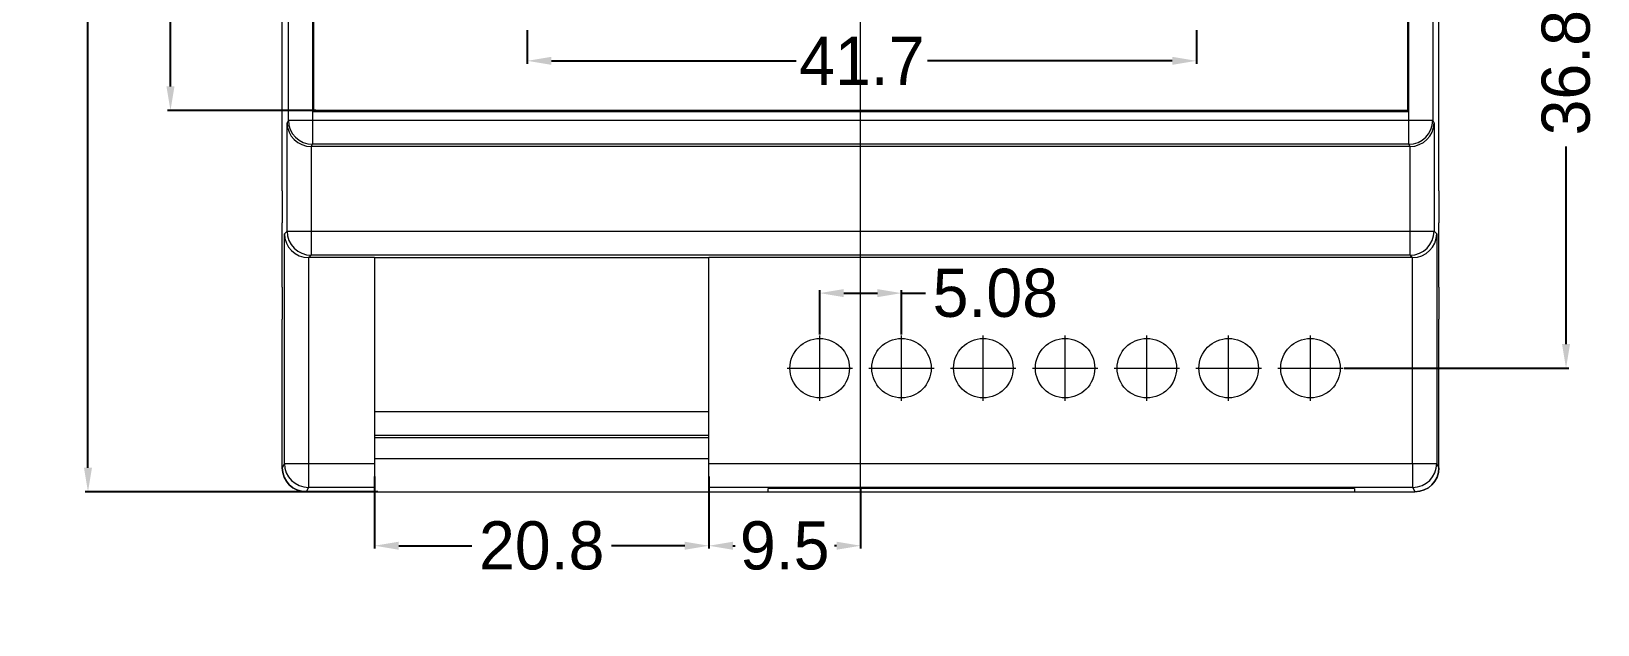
# Model space of a CAD drawing. Header units: millimetres. Extents: x 0 to 857, y 0 to 590.
# Drawn here: x 486.8 to 584.3, y 415.2 to 452.2 of the extents above; entities that cross this region are included whole.
import ezdxf
from ezdxf.lldxf.tags import DXFTag

# ---------------------------------------------------------------- set-up
doc = ezdxf.new("R2010")
doc.units = ezdxf.units.MM
doc.header["$MEASUREMENT"] = 0
doc.layers.get('0').update_dxf_attribs({"linetype": 'CONTINUOUS'})
doc.layers.get('Defpoints').update_dxf_attribs({"linetype": 'CONTINUOUS'})
doc.layers.add('13', color=7, linetype='CONTINUOUS')
doc.layers.add('3', color=7, linetype='CONTINUOUS')
tags = doc.linetypes.add('CENTER', pattern=[47.5, 22, -8.5, 8.5, -8.5]).pattern_tags.tags
tags[10:11] = [DXFTag(74, 4), DXFTag(75, 0), DXFTag(340, '0'), DXFTag(46, 0.0), DXFTag(50, 0.0), DXFTag(44, 0.0), DXFTag(45, 0.0)]
tags[8:9] = [DXFTag(74, 4), DXFTag(75, 0), DXFTag(340, '0'), DXFTag(46, 0.0), DXFTag(50, 0.0), DXFTag(44, 0.0), DXFTag(45, 0.0)]
tags[6:7] = [DXFTag(74, 4), DXFTag(75, 0), DXFTag(340, '0'), DXFTag(46, 0.0), DXFTag(50, 0.0), DXFTag(44, 0.0), DXFTag(45, 0.0)]
tags[4:5] = [DXFTag(74, 4), DXFTag(75, 0), DXFTag(340, '0'), DXFTag(46, 0.0), DXFTag(50, 0.0), DXFTag(44, 0.0), DXFTag(45, 0.0)]
doc.dimstyles.get("Standard").update_dxf_attribs({"dimtxt": 3, "dimasz": 1.5, "dimexe": 0.18, "dimexo": 0.0625, "dimgap": 0.09, "dimtad": 0, "dimdec": 1, "dimzin": 0, "dimdsep": 46, "dimtxsty": 'Standard', "dimcen": 0.09, "dimclrd": 3, "dimclre": 3, "dimclrt": 3, "dimadec": 0, "dimazin": 0, "dimtfac": 1, "dimtdec": 4, "dimtofl": 0, "dimtmove": 0, "dimatfit": 3, "dimfxl": 1, "dimtolj": 1, "dimtzin": 0, "dimarcsym": 0})

# ---------------------------------------------------------------- blocks, each defined once
blk = doc.blocks.new('*D2')
at = {"color": 3, "lineweight": -2}
for p, q in [((504.118, 512.508), (490.133, 512.508)), ((490.313, 511.008), (490.313, 471.135)), ((490.313, 425.008), (490.313, 465.955)), ((508.352, 423.508), (490.133, 423.508))]:
    blk.add_line(p, q, dxfattribs=at)
at = {"color": 3, "lineweight": 18}
for points in [[(490.063, 511.008), (490.563, 511.008), (490.313, 512.508)], [(490.063, 425.008), (490.563, 425.008), (490.313, 423.508)]]:
    blk.add_solid(points, dxfattribs=at)
at = {"layer": 'Defpoints', "color": 0, "lineweight": 18}
for p in [(504.18, 512.508), (490.313, 423.508), (508.414, 423.508)]:
    blk.add_point(p, dxfattribs=at)
at = {"color": 3, "lineweight": 18, "insert": (490.313, 468.545), "char_height": 3, "attachment_point": 5, "rotation": 90}
blk.add_mtext('\\A1;89', dxfattribs=at)
blk = doc.blocks.new('*D3')
at = {"color": 3, "lineweight": -2}
for p, q in [((508.155, 424.468), (508.155, 419.97)), ((528.955, 424.468), (528.955, 419.97)), ((509.655, 420.15), (514.215, 420.15)), ((527.455, 420.15), (522.895, 420.15))]:
    blk.add_line(p, q, dxfattribs=at)
at = {"color": 3, "lineweight": 18}
for points in [[(509.655, 420.4), (509.655, 419.9), (508.155, 420.15)], [(527.455, 420.4), (527.455, 419.9), (528.955, 420.15)]]:
    blk.add_solid(points, dxfattribs=at)
at = {"layer": 'Defpoints', "color": 0, "lineweight": 18}
for p in [(508.155, 424.531), (528.955, 424.531), (528.955, 420.15)]:
    blk.add_point(p, dxfattribs=at)
at = {"color": 3, "lineweight": 18, "insert": (518.555, 420.15), "char_height": 3, "attachment_point": 5}
blk.add_mtext('\\A1;20.8', dxfattribs=at)
blk = doc.blocks.new('*D4')
at = {"color": 3, "lineweight": -2}
for p, q in [((538.405, 423.718), (538.405, 419.97)), ((528.955, 422.157), (528.955, 419.97)), ((530.455, 420.15), (530.59, 420.15)), ((536.905, 420.15), (536.77, 420.15))]:
    blk.add_line(p, q, dxfattribs=at)
at = {"color": 3, "lineweight": 18}
for points in [[(530.455, 420.4), (530.455, 419.9), (528.955, 420.15)], [(536.905, 420.4), (536.905, 419.9), (538.405, 420.15)]]:
    blk.add_solid(points, dxfattribs=at)
at = {"layer": 'Defpoints', "color": 0, "lineweight": 18}
for p in [(538.405, 423.781), (528.955, 422.219), (538.405, 420.15)]:
    blk.add_point(p, dxfattribs=at)
at = {"color": 3, "lineweight": 18, "insert": (533.68, 420.15), "char_height": 3, "attachment_point": 5}
blk.add_mtext('\\A1;9.5', dxfattribs=at)
blk = doc.blocks.new('*D6')
at = {"color": 3, "lineweight": -2}
for p, q in [((504.502, 490.258), (495.268, 490.258)), ((495.448, 488.758), (495.448, 471.006)), ((495.448, 448.758), (495.448, 465.826)), ((504.502, 447.258), (495.268, 447.258))]:
    blk.add_line(p, q, dxfattribs=at)
at = {"color": 3, "lineweight": 18}
for points in [[(495.198, 488.758), (495.698, 488.758), (495.448, 490.258)], [(495.198, 448.758), (495.698, 448.758), (495.448, 447.258)]]:
    blk.add_solid(points, dxfattribs=at)
at = {"layer": 'Defpoints', "color": 0, "lineweight": 18}
for p in [(504.565, 490.258), (495.448, 447.258), (504.565, 447.258)]:
    blk.add_point(p, dxfattribs=at)
at = {"color": 3, "lineweight": 18, "insert": (495.448, 468.416), "char_height": 3, "attachment_point": 5, "rotation": 90}
blk.add_mtext('\\A1;43', dxfattribs=at)
blk = doc.blocks.new('*D8')
at = {"color": 3, "lineweight": -2}
for p, q in [((577.039, 468.008), (582.495, 468.008)), ((582.315, 466.508), (582.315, 454.198)), ((582.315, 432.708), (582.315, 445.018)), ((568.503, 431.208), (582.495, 431.208))]:
    blk.add_line(p, q, dxfattribs=at)
at = {"color": 3, "lineweight": 18}
for points in [[(582.065, 466.508), (582.565, 466.508), (582.315, 468.008)], [(582.065, 432.708), (582.565, 432.708), (582.315, 431.208)]]:
    blk.add_solid(points, dxfattribs=at)
at = {"layer": 'Defpoints', "color": 0, "lineweight": 18}
for p in [(576.976, 468.008), (568.44, 431.208), (582.315, 431.208)]:
    blk.add_point(p, dxfattribs=at)
at = {"color": 3, "lineweight": 18, "insert": (582.315, 449.608), "char_height": 3, "attachment_point": 5, "rotation": 90}
blk.add_mtext('\\A1;36.8', dxfattribs=at)
blk = doc.blocks.new('*D17')
at = {"color": 3, "lineweight": -2}
for p, q in [((517.655, 452.246), (517.655, 450.167)), ((559.305, 452.246), (559.305, 450.167)), ((519.155, 450.347), (534.39, 450.347)), ((557.805, 450.347), (542.57, 450.347))]:
    blk.add_line(p, q, dxfattribs=at)
at = {"color": 3, "lineweight": 18}
for points in [[(519.155, 450.597), (519.155, 450.097), (517.655, 450.347)], [(557.805, 450.597), (557.805, 450.097), (559.305, 450.347)]]:
    blk.add_solid(points, dxfattribs=at)
at = {"layer": 'Defpoints', "color": 0, "lineweight": 18}
for p in [(517.655, 452.308), (559.305, 452.308), (559.305, 450.347)]:
    blk.add_point(p, dxfattribs=at)
at = {"color": 3, "lineweight": 18, "insert": (538.48, 450.347), "char_height": 3, "attachment_point": 5}
blk.add_mtext('\\A1;41.7', dxfattribs=at)
blk = doc.blocks.new('*D20')
at = {"color": 3, "lineweight": -2}
for p, q in [((535.86, 433.306), (535.86, 436.061)), ((537.36, 435.881), (539.451, 435.881)), ((540.951, 433.306), (540.951, 436.061)), ((540.951, 435.881), (542.451, 435.881))]:
    blk.add_line(p, q, dxfattribs=at)
at = {"color": 3, "lineweight": 18}
for points in [[(537.36, 436.131), (537.36, 435.631), (535.86, 435.881)], [(539.451, 436.131), (539.451, 435.631), (540.951, 435.881)]]:
    blk.add_solid(points, dxfattribs=at)
at = {"layer": 'Defpoints', "color": 0, "lineweight": 18}
for p in [(540.951, 435.881), (535.86, 433.243), (540.951, 433.243)]:
    blk.add_point(p, dxfattribs=at)
at = {"color": 3, "lineweight": 18, "insert": (546.791, 435.881), "char_height": 3, "attachment_point": 5}
blk.add_mtext('\\A1;5.08', dxfattribs=at)
blk = doc.blocks.new('*D25')
at = {"color": 3, "lineweight": -2}
for p, q in [((519.703, 486.092), (518.707, 484.971)), ((514.965, 480.858), (515.145, 480.858)), ((515.055, 480.768), (515.055, 480.948))]:
    blk.add_line(p, q, dxfattribs=at)
at = {"color": 3, "lineweight": 18}
blk.add_solid([(518.52, 485.137), (518.894, 484.805), (517.711, 483.849)], dxfattribs=at)
at = {"layer": 'Defpoints', "color": 0, "lineweight": 18}
for p in [(517.711, 483.849), (512.4, 477.867)]:
    blk.add_point(p, dxfattribs=at)
at = {"color": 3, "lineweight": 18, "insert": (521.423, 488.029), "char_height": 3, "attachment_point": 5, "rotation": 48.39623}
blk.add_mtext('\\A1;∅8', dxfattribs=at)
blk = doc.blocks.new('*D26')
at = {"color": 3, "lineweight": -2}
for p, q in [((507.446, 477.616), (508.063, 476.249)), ((511.355, 468.868), (511.355, 469.048)), ((511.265, 468.958), (511.445, 468.958))]:
    blk.add_line(p, q, dxfattribs=at)
at = {"color": 3, "lineweight": 18}
blk.add_solid([(508.291, 476.352), (507.836, 476.146), (508.681, 474.882)], dxfattribs=at)
at = {"layer": 'Defpoints', "color": 0, "lineweight": 18}
for p in [(508.681, 474.882), (514.03, 463.034)]:
    blk.add_point(p, dxfattribs=at)
at = {"color": 3, "lineweight": 18, "insert": (505.969, 480.888), "char_height": 3, "attachment_point": 5, "rotation": 294.29883}
blk.add_mtext('\\A1;∅13', dxfattribs=at)
blk = doc.blocks.new('*D27')
at = {"color": 3, "lineweight": -2}
for p, q in [((519.315, 473.458), (519.495, 473.458)), ((519.405, 473.368), (519.405, 473.548)), ((522.591, 466.961), (520.946, 470.315))]:
    blk.add_line(p, q, dxfattribs=at)
at = {"color": 3, "lineweight": 18}
blk.add_solid([(521.171, 470.426), (520.722, 470.205), (520.286, 471.662)], dxfattribs=at)
at = {"layer": 'Defpoints', "color": 0, "lineweight": 18}
for p in [(518.525, 475.254), (520.286, 471.662)]:
    blk.add_point(p, dxfattribs=at)
at = {"color": 3, "lineweight": 18, "insert": (523.731, 464.636), "char_height": 3, "attachment_point": 5, "rotation": 296.11929}
blk.add_mtext('\\A1;∅4', dxfattribs=at)

msp = doc.modelspace()

# ---------------------------------------------------------------- linework, layer by layer
at = {"layer": '13', "color": 1, "linetype": 'CENTER', "lineweight": 18, "ltscale": 0.288}
msp.add_line((538.405, 423.508), (538.405, 512.508), dxfattribs=at)
at = {"layer": '13', "color": 7, "linetype": 'Continuous', "lineweight": 18}
for p, q in [((502.405, 442.458), (502.405, 472.858)), ((574.405, 442.458), (574.405, 464.658)), ((502.405, 425.008), (502.405, 434.058)), ((574.405, 425.008), (574.405, 434.058)), ((508.156, 428.516), (528.955, 428.516)), ((508.156, 425.578), (528.956, 425.578)), ((503.905, 423.508), (572.906, 423.508))]:
    msp.add_line(p, q, dxfattribs=at)
for points in [[(508.156, 427.032), (508.572, 427.032), (508.988, 427.032), (509.404, 427.032), (509.82, 427.032), (510.236, 427.032), (510.652, 427.032), (511.068, 427.032), (511.484, 427.032), (511.9, 427.032), (512.316, 427.032), (512.732, 427.032), (513.148, 427.032), (513.564, 427.032), (513.98, 427.032), (514.396, 427.032), (514.812, 427.032), (515.228, 427.032), (515.644, 427.032), (516.06, 427.032), (516.476, 427.032), (516.892, 427.032), (517.308, 427.032), (517.724, 427.032), (518.14, 427.032), (518.556, 427.032), (518.972, 427.032), (519.388, 427.032), (519.804, 427.032), (520.22, 427.032), (520.636, 427.032), (521.052, 427.032), (521.468, 427.032), (521.884, 427.032), (522.3, 427.032), (522.716, 427.032), (523.132, 427.032), (523.548, 427.032), (523.964, 427.032), (524.38, 427.032), (524.796, 427.032), (525.212, 427.032), (525.628, 427.032), (526.044, 427.032), (526.46, 427.032), (526.876, 427.032), (527.292, 427.032), (527.708, 427.032), (528.124, 427.032), (528.54, 427.032), (528.956, 427.032)], [(508.156, 426.892), (508.572, 426.892), (508.988, 426.892), (509.404, 426.892), (509.82, 426.892), (510.236, 426.892), (510.652, 426.892), (511.068, 426.892), (511.484, 426.892), (511.9, 426.892), (512.316, 426.892), (512.732, 426.892), (513.148, 426.892), (513.564, 426.892), (513.98, 426.892), (514.396, 426.892), (514.812, 426.892), (515.228, 426.892), (515.644, 426.892), (516.06, 426.892), (516.476, 426.892), (516.892, 426.892), (517.308, 426.892), (517.724, 426.892), (518.14, 426.892), (518.556, 426.892), (518.972, 426.892), (519.388, 426.892), (519.804, 426.892), (520.22, 426.892), (520.636, 426.892), (521.052, 426.892), (521.468, 426.892), (521.884, 426.892), (522.3, 426.892), (522.716, 426.892), (523.132, 426.892), (523.548, 426.892), (523.964, 426.892), (524.38, 426.892), (524.796, 426.892), (525.212, 426.892), (525.628, 426.892), (526.044, 426.892), (526.46, 426.892), (526.876, 426.892), (527.292, 426.892), (527.708, 426.892), (528.124, 426.892), (528.54, 426.892), (528.956, 426.892)]]:
    msp.add_lwpolyline(points, dxfattribs=at)
msp.add_ellipse((503.906, 425.008, 0), major_axis=(1.061, 1.061), ratio=0.999763, start_param=2.35631, end_param=3.92687, dxfattribs=at)
at = {"layer": '13', "color": 7, "linetype": 'Continuous', "lineweight": 18, "extrusion": (0, 0, -1)}
msp.add_ellipse((572.905, 425.008), major_axis=(-1.061, 1.061), ratio=0.999763, start_param=2.356313, end_param=3.92687, dxfattribs=at)
at = {"layer": '3', "color": 7, "linetype": 'Continuous', "lineweight": 18}
for p, q in [((502.405, 442.258), (502.405, 493.758)), ((574.405, 442.258), (574.405, 493.758)), ((504.279, 490.337), (504.279, 447.179)), ((504.358, 490.258), (504.358, 447.258)), ((572.453, 490.258), (572.453, 447.258)), ((572.531, 447.179), (572.531, 490.337)), ((504.358, 447.258), (504.279, 447.179)), ((572.528, 447.179), (504.282, 447.179)), ((572.453, 447.258), (504.358, 447.258)), ((572.453, 447.258), (572.531, 447.179)), ((572.599, 445.008), (504.212, 445.008)), ((502.405, 442.258), (502.405, 440.258)), ((574.405, 442.258), (574.405, 440.258)), ((502.405, 436.258), (502.405, 440.258)), ((574.405, 436.258), (574.405, 440.258)), ((508.155, 438.091), (504.045, 438.091)), ((508.155, 438.091), (508.155, 425.281)), ((528.955, 438.074), (508.155, 438.074)), ((572.766, 438.091), (528.955, 438.091)), ((528.955, 425.281), (528.955, 438.091)), ((502.405, 436.258), (502.405, 434.258)), ((574.405, 436.258), (574.405, 434.258)), ((502.405, 425.008), (502.405, 434.258)), ((574.405, 425.008), (574.405, 434.258)), ((508.155, 425.281), (508.155, 423.781)), ((528.955, 423.781), (528.955, 425.281)), ((508.155, 423.508), (503.905, 423.508)), ((508.155, 423.781), (508.155, 423.508)), ((528.955, 423.508), (528.955, 423.781)), ((528.955, 423.508), (532.655, 423.508)), ((569.155, 423.719), (532.655, 423.719)), ((532.655, 423.508), (532.655, 423.719)), ((569.155, 423.719), (569.155, 423.508)), ((569.155, 423.508), (572.906, 423.508))]:
    msp.add_line(p, q, dxfattribs=at)
at = {"layer": '3', "color": 7, "linetype": 'Continuous', "lineweight": 13}
for p, q in [((502.791, 446.648), (502.791, 490.868)), ((574.02, 490.868), (574.02, 446.648)), ((502.791, 446.648), (502.708, 446.482)), ((502.791, 446.648), (504.288, 446.648)), ((504.288, 446.648), (572.523, 446.648)), ((504.291, 446.648), (504.291, 445.148)), ((572.52, 445.148), (572.52, 446.648)), ((572.523, 446.648), (574.02, 446.648)), ((574.102, 446.482), (574.02, 446.648)), ((502.708, 439.745), (502.708, 446.482)), ((574.102, 446.482), (574.102, 439.745)), ((572.52, 445.148), (504.291, 445.148)), ((502.708, 439.745), (502.542, 439.578)), ((502.708, 439.745), (504.21, 439.745)), ((504.208, 439.745), (504.208, 438.245)), ((504.21, 439.745), (572.601, 439.745)), ((572.603, 438.245), (572.603, 439.745)), ((574.269, 439.578), (574.102, 439.745)), ((502.542, 425.281), (502.542, 439.578)), ((574.269, 439.578), (574.269, 425.281)), ((572.603, 438.245), (504.208, 438.245)), ((502.542, 425.281), (502.405, 425.008)), ((502.542, 425.281), (504.042, 425.281)), ((504.042, 425.281), (508.155, 425.281)), ((504.042, 425.281), (504.042, 423.781)), ((528.955, 425.281), (572.769, 425.281)), ((572.769, 425.281), (574.269, 425.281)), ((572.769, 423.781), (572.769, 425.281)), ((574.405, 425.008), (574.269, 425.281)), ((503.905, 423.508), (504.042, 423.781)), ((508.155, 423.781), (504.042, 423.781)), ((572.769, 423.781), (528.955, 423.781)), ((572.769, 423.781), (572.906, 423.508))]:
    msp.add_line(p, q, dxfattribs=at)
at = {"layer": '3', "color": 1, "linetype": 'CENTER', "lineweight": 18, "ltscale": 0.074}
for p, q in [((535.86, 429.173), (535.86, 433.243)), ((540.951, 429.173), (540.951, 433.243)), ((546.042, 429.173), (546.042, 433.243)), ((551.133, 429.173), (551.133, 433.243)), ((556.224, 429.173), (556.224, 433.243)), ((561.315, 429.173), (561.315, 433.243)), ((566.405, 429.173), (566.405, 433.243)), ((533.825, 431.208), (537.895, 431.208)), ((538.916, 431.208), (542.986, 431.208)), ((544.007, 431.208), (548.077, 431.208)), ((549.098, 431.208), (553.168, 431.208)), ((554.189, 431.208), (558.259, 431.208)), ((559.28, 431.208), (563.35, 431.208)), ((564.37, 431.208), (568.44, 431.208))]:
    msp.add_line(p, q, dxfattribs=at)
at = {"layer": '3', "color": 7, "linetype": 'Continuous', "lineweight": 18}
for points in [[(504.282, 447.179), (504.283, 447.169), (504.283, 447.158), (504.283, 447.148), (504.283, 447.137), (504.283, 447.126), (504.283, 447.116), (504.283, 447.105), (504.283, 447.094), (504.283, 447.084), (504.284, 447.073), (504.284, 447.062), (504.284, 447.052), (504.284, 447.041), (504.284, 447.031), (504.284, 447.02), (504.284, 447.009), (504.284, 446.999), (504.284, 446.988), (504.284, 446.977), (504.285, 446.967), (504.285, 446.956), (504.285, 446.946), (504.285, 446.935), (504.285, 446.924), (504.285, 446.914), (504.285, 446.903), (504.285, 446.892), (504.285, 446.882), (504.286, 446.871), (504.286, 446.861), (504.286, 446.85), (504.286, 446.839), (504.286, 446.829), (504.286, 446.818), (504.286, 446.807), (504.286, 446.797), (504.286, 446.786), (504.287, 446.775), (504.287, 446.765), (504.287, 446.754), (504.287, 446.744), (504.287, 446.733), (504.287, 446.722), (504.287, 446.712), (504.287, 446.701), (504.287, 446.69), (504.288, 446.68), (504.288, 446.669), (504.288, 446.659), (504.288, 446.648)], [(572.523, 446.648), (572.523, 446.659), (572.523, 446.669), (572.523, 446.68), (572.523, 446.69), (572.524, 446.701), (572.524, 446.712), (572.524, 446.722), (572.524, 446.733), (572.524, 446.744), (572.524, 446.754), (572.524, 446.765), (572.524, 446.775), (572.524, 446.786), (572.525, 446.797), (572.525, 446.807), (572.525, 446.818), (572.525, 446.829), (572.525, 446.839), (572.525, 446.85), (572.525, 446.861), (572.525, 446.871), (572.525, 446.882), (572.525, 446.892), (572.526, 446.903), (572.526, 446.914), (572.526, 446.924), (572.526, 446.935), (572.526, 446.946), (572.526, 446.956), (572.526, 446.967), (572.526, 446.977), (572.526, 446.988), (572.527, 446.999), (572.527, 447.009), (572.527, 447.02), (572.527, 447.031), (572.527, 447.041), (572.527, 447.052), (572.527, 447.062), (572.527, 447.073), (572.527, 447.084), (572.528, 447.094), (572.528, 447.105), (572.528, 447.116), (572.528, 447.126), (572.528, 447.137), (572.528, 447.148), (572.528, 447.158), (572.528, 447.169), (572.528, 447.179)], [(504.212, 445.008), (504.213, 445.011), (504.215, 445.014), (504.217, 445.016), (504.218, 445.019), (504.22, 445.022), (504.221, 445.025), (504.223, 445.028), (504.224, 445.03), (504.226, 445.033), (504.228, 445.036), (504.229, 445.039), (504.231, 445.042), (504.232, 445.045), (504.234, 445.047), (504.236, 445.05), (504.237, 445.053), (504.239, 445.056), (504.24, 445.059), (504.242, 445.061), (504.244, 445.064), (504.245, 445.067), (504.247, 445.07), (504.248, 445.073), (504.25, 445.075), (504.251, 445.078), (504.253, 445.081), (504.255, 445.084), (504.256, 445.087), (504.258, 445.089), (504.259, 445.092), (504.261, 445.095), (504.263, 445.098), (504.264, 445.101), (504.266, 445.103), (504.267, 445.106), (504.269, 445.109), (504.271, 445.112), (504.272, 445.115), (504.274, 445.117), (504.275, 445.12), (504.277, 445.123), (504.278, 445.126), (504.28, 445.129), (504.282, 445.131), (504.283, 445.134), (504.285, 445.137), (504.286, 445.14), (504.288, 445.143), (504.29, 445.145), (504.291, 445.148)], [(572.52, 445.148), (572.521, 445.145), (572.523, 445.143), (572.524, 445.14), (572.526, 445.137), (572.528, 445.134), (572.529, 445.131), (572.531, 445.129), (572.532, 445.126), (572.534, 445.123), (572.536, 445.12), (572.537, 445.117), (572.539, 445.115), (572.54, 445.112), (572.542, 445.109), (572.543, 445.106), (572.545, 445.103), (572.547, 445.101), (572.548, 445.098), (572.55, 445.095), (572.551, 445.092), (572.553, 445.089), (572.555, 445.087), (572.556, 445.084), (572.558, 445.081), (572.559, 445.078), (572.561, 445.075), (572.563, 445.073), (572.564, 445.07), (572.566, 445.067), (572.567, 445.064), (572.569, 445.061), (572.57, 445.059), (572.572, 445.056), (572.574, 445.053), (572.575, 445.05), (572.577, 445.047), (572.578, 445.045), (572.58, 445.042), (572.582, 445.039), (572.583, 445.036), (572.585, 445.033), (572.586, 445.03), (572.588, 445.028), (572.59, 445.025), (572.591, 445.022), (572.593, 445.019), (572.594, 445.016), (572.596, 445.014), (572.597, 445.011), (572.599, 445.008)], [(504.045, 438.091), (504.048, 438.094), (504.051, 438.098), (504.055, 438.101), (504.058, 438.104), (504.061, 438.107), (504.064, 438.11), (504.068, 438.113), (504.071, 438.116), (504.074, 438.119), (504.078, 438.122), (504.081, 438.125), (504.084, 438.128), (504.087, 438.131), (504.091, 438.134), (504.094, 438.138), (504.097, 438.141), (504.1, 438.144), (504.104, 438.147), (504.107, 438.15), (504.11, 438.153), (504.113, 438.156), (504.117, 438.159), (504.12, 438.162), (504.123, 438.165), (504.127, 438.168), (504.13, 438.171), (504.133, 438.174), (504.136, 438.177), (504.14, 438.181), (504.143, 438.184), (504.146, 438.187), (504.149, 438.19), (504.153, 438.193), (504.156, 438.196), (504.159, 438.199), (504.163, 438.202), (504.166, 438.205), (504.169, 438.208), (504.172, 438.211), (504.176, 438.214), (504.179, 438.217), (504.182, 438.22), (504.185, 438.224), (504.189, 438.227), (504.192, 438.23), (504.195, 438.233), (504.198, 438.236), (504.202, 438.239), (504.205, 438.242), (504.208, 438.245)], [(572.603, 438.245), (572.606, 438.242), (572.609, 438.239), (572.612, 438.236), (572.616, 438.233), (572.619, 438.23), (572.622, 438.227), (572.625, 438.224), (572.629, 438.22), (572.632, 438.217), (572.635, 438.214), (572.638, 438.211), (572.642, 438.208), (572.645, 438.205), (572.648, 438.202), (572.652, 438.199), (572.655, 438.196), (572.658, 438.193), (572.661, 438.19), (572.665, 438.187), (572.668, 438.184), (572.671, 438.181), (572.674, 438.177), (572.678, 438.174), (572.681, 438.171), (572.684, 438.168), (572.688, 438.165), (572.691, 438.162), (572.694, 438.159), (572.697, 438.156), (572.701, 438.153), (572.704, 438.15), (572.707, 438.147), (572.71, 438.144), (572.714, 438.141), (572.717, 438.138), (572.72, 438.134), (572.724, 438.131), (572.727, 438.128), (572.73, 438.125), (572.733, 438.122), (572.737, 438.119), (572.74, 438.116), (572.743, 438.113), (572.746, 438.11), (572.75, 438.107), (572.753, 438.104), (572.756, 438.101), (572.759, 438.098), (572.763, 438.094), (572.766, 438.091)]]:
    msp.add_lwpolyline(points, dxfattribs=at)
at = {"layer": '3', "color": 7, "linetype": 'Continuous', "lineweight": 13}
for points in [[(504.212, 445.008), (504.212, 444.903), (504.212, 444.798), (504.212, 444.692), (504.212, 444.587), (504.212, 444.482), (504.212, 444.376), (504.211, 444.271), (504.211, 444.166), (504.211, 444.061), (504.211, 443.955), (504.211, 443.85), (504.211, 443.745), (504.211, 443.64), (504.211, 443.534), (504.211, 443.429), (504.211, 443.324), (504.211, 443.219), (504.211, 443.113), (504.211, 443.008), (504.211, 442.903), (504.211, 442.798), (504.211, 442.692), (504.211, 442.587), (504.211, 442.482), (504.211, 442.377), (504.211, 442.271), (504.211, 442.166), (504.211, 442.061), (504.211, 441.955), (504.211, 441.85), (504.21, 441.745), (504.21, 441.64), (504.21, 441.534), (504.21, 441.429), (504.21, 441.324), (504.21, 441.219), (504.21, 441.113), (504.21, 441.008), (504.21, 440.903), (504.21, 440.798), (504.21, 440.692), (504.21, 440.587), (504.21, 440.482), (504.21, 440.377), (504.21, 440.271), (504.21, 440.166), (504.21, 440.061), (504.21, 439.956), (504.21, 439.85), (504.21, 439.745)], [(572.599, 445.008), (572.599, 444.903), (572.599, 444.798), (572.599, 444.692), (572.599, 444.587), (572.599, 444.482), (572.599, 444.376), (572.599, 444.271), (572.599, 444.166), (572.599, 444.061), (572.599, 443.955), (572.6, 443.85), (572.6, 443.745), (572.6, 443.64), (572.6, 443.534), (572.6, 443.429), (572.6, 443.324), (572.6, 443.219), (572.6, 443.113), (572.6, 443.008), (572.6, 442.903), (572.6, 442.798), (572.6, 442.692), (572.6, 442.587), (572.6, 442.482), (572.6, 442.377), (572.6, 442.271), (572.6, 442.166), (572.6, 442.061), (572.6, 441.955), (572.6, 441.85), (572.6, 441.745), (572.6, 441.64), (572.6, 441.534), (572.6, 441.429), (572.601, 441.324), (572.601, 441.219), (572.601, 441.113), (572.601, 441.008), (572.601, 440.903), (572.601, 440.798), (572.601, 440.692), (572.601, 440.587), (572.601, 440.482), (572.601, 440.377), (572.601, 440.271), (572.601, 440.166), (572.601, 440.061), (572.601, 439.956), (572.601, 439.85), (572.601, 439.745)], [(504.045, 438.091), (504.045, 437.835), (504.045, 437.579), (504.045, 437.323), (504.045, 437.067), (504.045, 436.81), (504.045, 436.554), (504.045, 436.298), (504.045, 436.042), (504.044, 435.785), (504.044, 435.529), (504.044, 435.273), (504.044, 435.017), (504.044, 434.761), (504.044, 434.504), (504.044, 434.248), (504.044, 433.992), (504.044, 433.736), (504.044, 433.48), (504.044, 433.223), (504.044, 432.967), (504.044, 432.711), (504.044, 432.455), (504.044, 432.198), (504.044, 431.942), (504.044, 431.686), (504.044, 431.43), (504.044, 431.174), (504.044, 430.917), (504.044, 430.661), (504.044, 430.405), (504.044, 430.149), (504.044, 429.892), (504.044, 429.636), (504.044, 429.38), (504.044, 429.124), (504.044, 428.868), (504.044, 428.611), (504.043, 428.355), (504.043, 428.099), (504.043, 427.843), (504.043, 427.587), (504.043, 427.33), (504.043, 427.074), (504.043, 426.818), (504.043, 426.562), (504.043, 426.305), (504.043, 426.049), (504.043, 425.793), (504.043, 425.537), (504.043, 425.281)], [(572.768, 425.281), (572.768, 425.537), (572.768, 425.793), (572.768, 426.049), (572.768, 426.305), (572.768, 426.562), (572.768, 426.818), (572.768, 427.074), (572.767, 427.33), (572.767, 427.587), (572.767, 427.843), (572.767, 428.099), (572.767, 428.355), (572.767, 428.611), (572.767, 428.868), (572.767, 429.124), (572.767, 429.38), (572.767, 429.636), (572.767, 429.892), (572.767, 430.149), (572.767, 430.405), (572.767, 430.661), (572.767, 430.917), (572.767, 431.174), (572.767, 431.43), (572.767, 431.686), (572.767, 431.942), (572.767, 432.198), (572.767, 432.455), (572.767, 432.711), (572.767, 432.967), (572.767, 433.223), (572.767, 433.48), (572.767, 433.736), (572.767, 433.992), (572.767, 434.248), (572.767, 434.504), (572.766, 434.761), (572.766, 435.017), (572.766, 435.273), (572.766, 435.529), (572.766, 435.785), (572.766, 436.042), (572.766, 436.298), (572.766, 436.554), (572.766, 436.81), (572.766, 437.067), (572.766, 437.323), (572.766, 437.579), (572.766, 437.835), (572.766, 438.091)]]:
    msp.add_lwpolyline(points, dxfattribs=at)
at = {"layer": '3', "color": 7, "linetype": 'Continuous', "lineweight": 18}
for centre in [(535.86, 431.208), (540.951, 431.208), (546.042, 431.208), (551.133, 431.208), (556.224, 431.208), (561.315, 431.208), (566.405, 431.208)]:
    msp.add_circle(centre, 1.85, dxfattribs=at)
at = {"layer": '3', "color": 7, "linetype": 'Continuous', "lineweight": 13}
for centre, major_axis, ratio, start_param, end_param in [((504.291, 446.648), (1.342, -0.671), 0.99981, 3.605286, 5.17593), ((572.52, 446.648), (1.342, 0.671), 0.99981, 4.248848, 5.819492), ((504.208, 439.745), (1.061, -1.061), 0.999924, 3.927029, 5.497749), ((572.603, 439.745), (-1.5, 0), 0.000039, 1.569859, 3.132866), ((572.603, 439.745), (1.061, 1.061), 0.999924, 3.927029, 5.497749), ((504.042, 425.281), (1.342, -0.671), 0.99981, 3.605286, 5.17593), ((572.769, 425.281), (1.342, 0.671), 0.99981, 4.248848, 5.819492)]:
    msp.add_ellipse(centre, major_axis=major_axis, ratio=ratio, start_param=start_param, end_param=end_param, dxfattribs=at)
at = {"layer": '3', "color": 7, "linetype": 'Continuous', "lineweight": 18}
for centre, major_axis, ratio, start_param, end_param in [((504.208, 446.482), (-1.461, 0.345), 0.980675, 0.23621, 1.800598), ((572.603, 446.482), (1.461, 0.345), 0.980675, 4.482587, 6.046975), ((504.042, 439.578), (-1.388, 0.575), 0.987735, 0.397081, 1.961286), ((572.769, 439.578), (1.388, 0.575), 0.987735, 4.3219, 5.886104), ((572.905, 425.008, 0), (0.671, -1.342), 0.99981, 5.819647, 7.390288)]:
    msp.add_ellipse(centre, major_axis=major_axis, ratio=ratio, start_param=start_param, end_param=end_param, dxfattribs=at)
at = {"layer": '3', "color": 7, "linetype": 'Continuous', "lineweight": 18, "extrusion": (0, 0, -1)}
msp.add_ellipse((503.905, 425.008), major_axis=(0.671, 1.342), ratio=0.99981, start_param=2.678055, end_param=4.248696, dxfattribs=at)

# ---------------------------------------------------------------- dimensions: what is measured, and where the dimension line sits
at = {"lineweight": 18}
for base, p1, p2, picture, middle in [((490.313, 423.508), (504.18, 512.508), (508.414, 423.508), '*D2', (490.313, 468.545)), ((517.711313153, 483.849079683), (0, 0), (0, 0), '*D25', (521.422935448, 488.029027044)), ((495.448306766, 447.258001507), (504.564745213, 490.258122281), (504.564745213, 447.258001507), '*D6', (495.448306766, 468.416203566)), ((508.680689802, 474.882238024), (0, 0), (0, 0), '*D26', (505.968933304, 480.888441209)), ((520.285894781, 471.662303134), (0, 0), (0, 0), '*D27', (523.731222418, 464.635504615)), ((582.315, 431.208), (576.976, 468.008), (568.44, 431.208), '*D8', (582.315, 449.608)), ((559.30541169, 450.347404933), (517.65541169, 452.308061894), (559.30541169, 452.308061894), '*D17', (538.48041169, 450.347404933)), ((528.955, 420.15), (508.155, 424.531), (528.955, 424.531), '*D3', (518.555, 420.15))]:
    dim = msp.add_linear_dim(base=base, p1=p1, p2=p2, dimstyle='Standard', dxfattribs=at)
    dim.commit()
    dim.dimension.update_dxf_attribs({"geometry": picture, "text_midpoint": middle, "dimtype": 160})
for base, p1, p2, text, picture, middle in [((540.951, 435.881), (535.86, 433.243), (540.951, 433.243), '5.08', '*D20', (546.791, 435.881)), ((538.405, 420.15), (528.955, 422.219), (538.405, 423.781), '9.5', '*D4', (533.68, 420.15))]:
    dim = msp.add_linear_dim(base=base, p1=p1, p2=p2, text=text, dimstyle='Standard', dxfattribs=at)
    dim.commit()
    dim.dimension.update_dxf_attribs({"geometry": picture, "text_midpoint": middle, "dimtype": 160})

doc.saveas('drawing.dxf')
